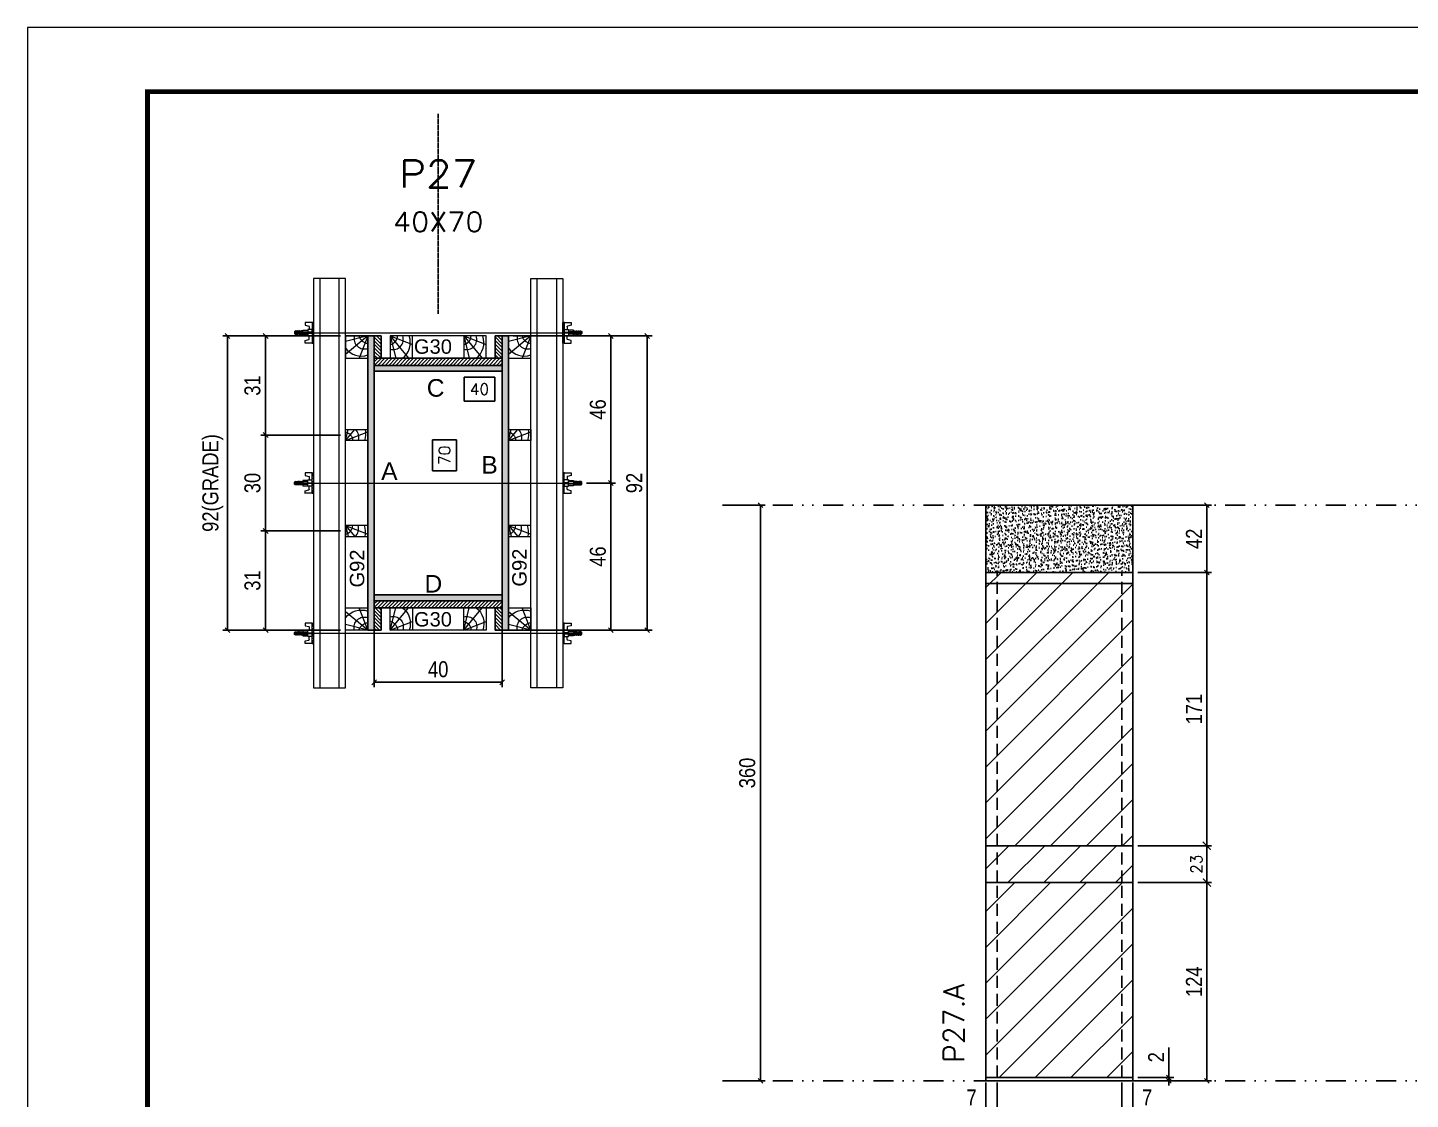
# Model space of a CAD drawing. Extents: x 2949 to 9203, y -16089 to 12527.
# Drawn here: x 2949 to 3814, y 8411 to 9081 of the extents above; entities that cross this region are included whole.
import ezdxf
from ezdxf.enums import TextEntityAlignment as Align

# ---------------------------------------------------------------- set-up
doc = ezdxf.new("R2010")
doc.units = 0
for name, pattern in [('DASHED', [0.75, 0.5, -0.25]), ('DIVIDE2', [0.625, 0.25, -0.125, 0, -0.125, 0, -0.125]), ('HIDDEN', [0.375, 0.25, -0.125])]:
    doc.linetypes.add(name, pattern=pattern)
for name, color, linetype in [('CHAPA', 1, 'Continuous'), ('COTA', 241, 'Continuous'), ('cotas', 4, 'Continuous'), ('MEIO_PONT', 93, 'Continuous'), ('Nível', 160, 'Continuous'), ('Painéis', 200, 'Continuous'), ('SARR_2.2x7', 40, 'Continuous'), ('SARRAFO', 251, 'Continuous'), ('Sarrafo de Pressão', 42, 'HIDDEN'), ('Texto de Titulo', 7, 'Continuous'), ('Texto Qtd Sarr', 242, 'Continuous'), ('TEXTO_GERAL', 7, 'Continuous')]:
    doc.layers.add(name, color=color, linetype=linetype)
for name, color, linetype, lineweight in [('Folhas', 255, 'Continuous', 9), ('Hachura', 251, 'Continuous', 9), ('Madeira', 126, 'Continuous', 18), ('Perfil Metálico', 224, 'Continuous', 18), ('SARRAFO DE PRESSAO', 251, 'DASHED', 9), ('Texto Seção', 7, 'Continuous', 15)]:
    doc.layers.add(name, color=color, linetype=linetype, lineweight=lineweight)
doc.styles.add('ARIAL', font='arial.ttf')
doc.styles.add('COTA TECNICA', font='techl___.ttf', dxfattribs={"height": 10})
doc.styles.add('COTA TECNICA 2X', font='techl___.ttf', dxfattribs={"height": 10})
doc.styles.add('COTA TECNICA-50', font='techl___.ttf', dxfattribs={"height": 10})
doc.styles.add('REGUA-120', font='ROMANS.shx', dxfattribs={"height": 15})
doc.styles.add('ROMANS', font='romans.shx')
doc.styles.add('SANSSERIF', font='sas_____.pfb')
doc.dimstyles.new('COTA PAINEL-50', dxfattribs={"dimtxt": 10, "dimasz": 3, "dimexe": 3, "dimexo": 3, "dimgap": 3, "dimtad": 1, "dimdec": 1, "dimzin": 12, "dimdsep": 46, "dimtxsty": 'COTA TECNICA-50', "dimblk1": 'OBLIQUE', "dimblk2": 'OBLIQUE', "dimsah": 1, "dimcen": 0.9, "dimclrd": 4, "dimclre": 4, "dimclrt": 240, "dimadec": 1, "dimazin": 3, "dimtfac": 1, "dimtdec": 1, "dimtmove": 0, "dimatfit": 3, "dimfxl": 1, "dimtolj": 1, "dimtzin": 12, "dimarcsym": 0})
doc.dimstyles.new('Cota Paínel', dxfattribs={"dimtxt": 7, "dimasz": 5, "dimexe": 3, "dimexo": 3, "dimgap": 3, "dimtad": 1, "dimdec": 1, "dimzin": 12, "dimdsep": 46, "dimtxsty": 'ROMANS', "dimblk": 'ARCHTICK', "dimcen": 0, "dimclrd": 4, "dimclre": 4, "dimclrt": 1, "dimadec": 1, "dimazin": 3, "dimtfac": 1, "dimtdec": 1, "dimtmove": 0, "dimatfit": 3, "dimldrblk": 'OBLIQUE', "dimfxl": 1, "dimtolj": 1, "dimtzin": 12, "dimarcsym": 0})
doc.dimstyles.new('PAINEL', dxfattribs={"dimtxt": 10, "dimasz": 3, "dimexe": 3, "dimexo": 3, "dimgap": 3, "dimtad": 1, "dimdec": 1, "dimzin": 12, "dimdsep": 46, "dimtxsty": 'COTA TECNICA', "dimblk1": 'OBLIQUE', "dimblk2": 'OBLIQUE', "dimsah": 1, "dimcen": 0.9, "dimclrd": 4, "dimclre": 4, "dimclrt": 240, "dimadec": 1, "dimazin": 3, "dimtfac": 1, "dimtdec": 1, "dimtmove": 0, "dimatfit": 3, "dimfxl": 1, "dimtolj": 1, "dimtzin": 12, "dimarcsym": 0})
doc.dimstyles.new('SECAO PILAR', dxfattribs={"dimtxt": 10, "dimasz": 3, "dimexe": 3, "dimexo": 3, "dimgap": 3, "dimtad": 1, "dimdec": 1, "dimlfac": 0.5, "dimzin": 12, "dimdsep": 46, "dimtxsty": 'COTA TECNICA 2X', "dimblk1": 'OBLIQUE', "dimblk2": 'OBLIQUE', "dimsah": 1, "dimcen": 0.9, "dimclrd": 256, "dimclre": 256, "dimclrt": 256, "dimadec": 1, "dimazin": 3, "dimtfac": 1, "dimtdec": 1, "dimtmove": 0, "dimatfit": 3, "dimfxl": 1, "dimtolj": 1, "dimtzin": 12, "dimarcsym": 0})
doc.dimstyles.new('SECÇÃO 2', dxfattribs={"dimtxt": 7, "dimasz": 6, "dimexe": 0.18, "dimexo": 2, "dimgap": -4, "dimtad": 3, "dimdec": 1, "dimlfac": 0.5, "dimzin": 12, "dimdsep": 46, "dimtxsty": 'ROMANS', "dimblk": 'ARCHTICK', "dimcen": 0.09, "dimse1": 1, "dimse2": 1, "dimsd1": 1, "dimsd2": 1, "dimclrd": 180, "dimclre": 5, "dimclrt": 1, "dimadec": 0, "dimazin": 3, "dimtfac": 1, "dimtdec": 1, "dimtofl": 0, "dimtmove": 0, "dimatfit": 3, "dimldrblk": 'ARCHTICK', "dimfxl": 1, "dimtolj": 1, "dimtzin": 0, "dimarcsym": 0})

# ---------------------------------------------------------------- blocks, each defined once
blk = doc.blocks.new('9999999999')
at = {"layer": 'Folhas'}
blk.add_lwpolyline([(98138.98, 34190.21), (99623.98, 34190.21), (99623.98, 35240.21), (98138.98, 35240.21)], close=True, dxfattribs=at)
at = {"layer": 'Folhas', "color": 30, "const_width": 3}
blk.add_lwpolyline([(98213.98, 34230.21), (99583.98, 34230.21), (99583.98, 35200.21), (98213.98, 35200.21)], close=True, dxfattribs=at)
blk = doc.blocks.new('titulo1')
at = {"layer": 'Defpoints', "color": 252, "linetype": 'HIDDEN', "ltscale": 2}
blk.add_line((0, 0), (0, 125), dxfattribs=at)
at = {"layer": 'Defpoints', "style": 'ROMANS', "oblique": 15}
blk.add_attdef('FOLHA', text='', height=10, dxfattribs=at).set_placement((0, 15.58), align=Align.MIDDLE_CENTER)
at = {"layer": 'Texto Qtd Sarr', "color": 3, "style": 'ROMANS', "oblique": 15}
for tag, height, p in [('TITULO', 17, (0, 71.45)), ('SEÇÃO', 12, (0, 41.55))]:
    blk.add_attdef(tag, text='', height=height, dxfattribs=at).set_placement(p, align=Align.MIDDLE_CENTER)
blk = doc.blocks.new('_Oblique')
at = {"color": 0, "linetype": 'ByBlock', "lineweight": -2}
blk.add_line((-0.5, -0.5), (0.5, 0.5), dxfattribs=at)
blk = doc.blocks.new('*D376')
at = {"layer": 'cotas', "color": 4, "linetype": 'ByBlock', "lineweight": -2, "transparency": 16777216}
for p, q in [((3386.69, 8782.29), (3410.41, 8782.29)), ((3407.41, 8782.29), (3407.41, 8422.29)), ((3386.69, 8422.29), (3410.41, 8422.29))]:
    blk.add_line(p, q, dxfattribs=at)
at = {"layer": 'Defpoints', "color": 0, "linetype": 'ByBlock', "transparency": 16777216}
for p in [(3383.69, 8782.29), (3383.69, 8422.29), (3407.41, 8422.29)]:
    blk.add_point(p, dxfattribs=at)
at = {"layer": 'cotas', "color": 4, "linetype": 'ByBlock', "lineweight": -2, "transparency": 16777216, "xscale": 3, "yscale": 3, "zscale": 3}
for p, rotation in [((3407.41, 8782.29), 90), ((3407.41, 8422.29), 270)]:
    blk.add_blockref('_Oblique', p, dxfattribs=dict(at, rotation=rotation))
at = {"layer": 'cotas', "color": 240, "linetype": 'ByBlock', "transparency": 16777216, "insert": (3399.19, 8614.82), "char_height": 10, "attachment_point": 5, "rotation": 90, "style": 'COTA TECNICA'}
blk.add_mtext('\\A1;360', dxfattribs=at)
blk = doc.blocks.new('*D352')
at = {"layer": 'COTA', "color": 4, "lineweight": -2, "transparency": 16777216}
for p, q in [((3548.39, 8421.29), (3548.39, 8367.12)), ((3640.39, 8421.29), (3640.39, 8367.12)), ((3548.39, 8370.12), (3640.39, 8370.12))]:
    blk.add_line(p, q, dxfattribs=at)
at = {"layer": 'Defpoints', "color": 0, "transparency": 16777216}
for p in [(3548.39, 8424.29), (3640.39, 8424.29), (3640.39, 8370.12)]:
    blk.add_point(p, dxfattribs=at)
at = {"layer": 'COTA', "color": 4, "lineweight": -2, "transparency": 16777216, "xscale": 3, "yscale": 3, "zscale": 3, "rotation": 180}
blk.add_blockref('_Oblique', (3548.39, 8370.12), dxfattribs=at)
at = {"layer": 'COTA', "color": 4, "lineweight": -2, "transparency": 16777216, "xscale": 3, "yscale": 3, "zscale": 3}
blk.add_blockref('_Oblique', (3640.39, 8370.12), dxfattribs=at)
at = {"layer": 'COTA', "color": 240, "transparency": 16777216, "insert": (3594.39, 8378.2), "char_height": 10, "attachment_point": 5, "style": 'COTA TECNICA'}
blk.add_mtext('\\A1;92', dxfattribs=at)
blk = doc.blocks.new('*D353')
at = {"layer": 'COTA', "color": 4, "lineweight": -2, "transparency": 16777216}
for p, q in [((3643.39, 8782.29), (3689.63, 8782.29)), ((3686.63, 8740.29), (3686.63, 8782.29)), ((3643.39, 8740.29), (3689.63, 8740.29))]:
    blk.add_line(p, q, dxfattribs=at)
at = {"layer": 'Defpoints', "color": 0, "transparency": 16777216}
for p in [(3640.39, 8782.29), (3686.63, 8782.29), (3640.39, 8740.29)]:
    blk.add_point(p, dxfattribs=at)
at = {"layer": 'COTA', "color": 4, "lineweight": -2, "transparency": 16777216, "xscale": 3, "yscale": 3, "zscale": 3}
for p, rotation in [((3686.63, 8782.29), 90), ((3686.63, 8740.29), 270)]:
    blk.add_blockref('_Oblique', p, dxfattribs=dict(at, rotation=rotation))
at = {"layer": 'COTA', "color": 240, "transparency": 16777216, "insert": (3678.56, 8761.29), "char_height": 10, "attachment_point": 5, "rotation": 90, "style": 'COTA TECNICA'}
blk.add_mtext('\\A1;42', dxfattribs=at)
blk = doc.blocks.new('*D354')
at = {"layer": 'COTA', "color": 4, "lineweight": -2, "transparency": 16777216}
for p, q in [((3643.39, 8546.29), (3689.63, 8546.29)), ((3686.63, 8422.29), (3686.63, 8546.29)), ((3643.39, 8422.29), (3689.63, 8422.29))]:
    blk.add_line(p, q, dxfattribs=at)
at = {"layer": 'Defpoints', "color": 0, "transparency": 16777216}
for p in [(3640.39, 8546.29), (3686.63, 8546.29), (3640.39, 8422.29)]:
    blk.add_point(p, dxfattribs=at)
at = {"layer": 'COTA', "color": 4, "lineweight": -2, "transparency": 16777216, "xscale": 3, "yscale": 3, "zscale": 3}
for p, rotation in [((3686.63, 8546.29), 90), ((3686.63, 8422.29), 270)]:
    blk.add_blockref('_Oblique', p, dxfattribs=dict(at, rotation=rotation))
at = {"layer": 'COTA', "color": 240, "transparency": 16777216, "insert": (3678.56, 8484.29), "char_height": 10, "attachment_point": 5, "rotation": 90, "style": 'COTA TECNICA-50'}
blk.add_mtext('\\A1;124', dxfattribs=at)
blk = doc.blocks.new('*D355')
at = {"layer": 'COTA', "color": 4, "lineweight": -2, "transparency": 16777216}
for p, q in [((3662.92, 8424.29), (3662.92, 8443.09)), ((3643.39, 8424.29), (3665.92, 8424.29)), ((3662.92, 8422.29), (3662.92, 8424.29)), ((3643.39, 8422.29), (3665.92, 8422.29)), ((3662.92, 8422.29), (3662.92, 8419.29))]:
    blk.add_line(p, q, dxfattribs=at)
at = {"layer": 'Defpoints', "color": 0, "transparency": 16777216}
for p in [(3640.39, 8424.29), (3640.39, 8422.29), (3662.92, 8422.29)]:
    blk.add_point(p, dxfattribs=at)
at = {"layer": 'COTA', "color": 4, "lineweight": -2, "transparency": 16777216, "xscale": 3, "yscale": 3, "zscale": 3}
for p, rotation in [((3662.92, 8424.29), 270), ((3662.92, 8422.29), 90)]:
    blk.add_blockref('_Oblique', p, dxfattribs=dict(at, rotation=rotation))
at = {"layer": 'COTA', "color": 240, "transparency": 16777216, "insert": (3654.92, 8437.04), "char_height": 10, "attachment_point": 5, "rotation": 90, "style": 'COTA TECNICA-50'}
blk.add_mtext('\\A1;2', dxfattribs=at)
blk = doc.blocks.new('*D356')
at = {"layer": 'COTA', "color": 4, "lineweight": -2, "transparency": 16777216}
for p, q in [((3548.39, 8419.29), (3548.39, 8400.78)), ((3555.39, 8421.29), (3555.39, 8400.78)), ((3548.39, 8403.78), (3533.66, 8403.78)), ((3555.39, 8403.78), (3548.39, 8403.78))]:
    blk.add_line(p, q, dxfattribs=at)
at = {"layer": 'Defpoints', "color": 0, "transparency": 16777216}
for p in [(3555.39, 8424.29), (3548.39, 8422.29), (3548.39, 8403.78)]:
    blk.add_point(p, dxfattribs=at)
at = {"layer": 'COTA', "color": 4, "lineweight": -2, "transparency": 16777216, "xscale": 3, "yscale": 3, "zscale": 3, "rotation": 180}
blk.add_blockref('_Oblique', (3548.39, 8403.78), dxfattribs=at)
at = {"layer": 'COTA', "color": 4, "lineweight": -2, "transparency": 16777216, "xscale": 3, "yscale": 3, "zscale": 3}
blk.add_blockref('_Oblique', (3555.39, 8403.78), dxfattribs=at)
at = {"layer": 'COTA', "color": 240, "transparency": 16777216, "insert": (3539.53, 8411.86), "char_height": 10, "attachment_point": 5, "style": 'COTA TECNICA-50'}
blk.add_mtext('\\A1;7', dxfattribs=at)
blk = doc.blocks.new('*D357')
at = {"layer": 'COTA', "color": 4, "lineweight": -2, "transparency": 16777216}
for p, q in [((3633.39, 8421.29), (3633.39, 8400.78)), ((3640.39, 8419.29), (3640.39, 8400.78)), ((3633.39, 8403.78), (3640.39, 8403.78)), ((3640.39, 8403.78), (3655.12, 8403.78))]:
    blk.add_line(p, q, dxfattribs=at)
at = {"layer": 'Defpoints', "color": 0, "transparency": 16777216}
for p in [(3633.39, 8424.29), (3640.39, 8422.29), (3640.39, 8403.78)]:
    blk.add_point(p, dxfattribs=at)
at = {"layer": 'COTA', "color": 4, "lineweight": -2, "transparency": 16777216, "xscale": 3, "yscale": 3, "zscale": 3, "rotation": 180}
blk.add_blockref('_Oblique', (3633.39, 8403.78), dxfattribs=at)
at = {"layer": 'COTA', "color": 4, "lineweight": -2, "transparency": 16777216, "xscale": 3, "yscale": 3, "zscale": 3}
blk.add_blockref('_Oblique', (3640.39, 8403.78), dxfattribs=at)
at = {"layer": 'COTA', "color": 240, "transparency": 16777216, "insert": (3649.26, 8411.86), "char_height": 10, "attachment_point": 5, "style": 'COTA TECNICA-50'}
blk.add_mtext('\\A1;7', dxfattribs=at)
blk = doc.blocks.new('*D362')
at = {"layer": 'COTA', "color": 180, "lineweight": -2, "transparency": 16777216}
for p, q in [((3217.34, 8823.22), (3202.34, 8823.22)), ((3202.34, 8823.22), (3202.34, 8803.89)), ((3217.34, 8803.89), (3217.34, 8823.22)), ((3202.34, 8803.89), (3217.34, 8803.89))]:
    blk.add_line(p, q, dxfattribs=at)
at = {"layer": 'Defpoints', "color": 0, "transparency": 16777216}
for p in [(3165.83, 8866.19), (3165.83, 8726.19), (3221.34, 8726.19)]:
    blk.add_point(p, dxfattribs=at)
at = {"layer": 'COTA', "color": 1, "transparency": 16777216, "insert": (3209.84, 8813.56), "char_height": 7, "attachment_point": 5, "rotation": 90, "style": 'ROMANS'}
blk.add_mtext('\\A1;70', dxfattribs=at)
blk = doc.blocks.new('_ArchTick')
at = {"color": 0, "linetype": 'ByBlock', "const_width": 0.15}
blk.add_lwpolyline([(-0.5, -0.5), (0.5, 0.5)], dxfattribs=at)
blk = doc.blocks.new('*D363')
at = {"layer": 'COTA', "lineweight": -2, "transparency": 16777216}
for p, q in [((3252.83, 8888.19), (3339.6, 8888.19)), ((3336.6, 8888.19), (3336.6, 8704.19)), ((3252.83, 8704.19), (3339.6, 8704.19))]:
    blk.add_line(p, q, dxfattribs=at)
at = {"layer": 'Defpoints', "color": 0, "transparency": 16777216}
for p in [(3249.83, 8888.19), (3249.83, 8704.19), (3336.6, 8704.19)]:
    blk.add_point(p, dxfattribs=at)
at = {"layer": 'COTA', "lineweight": -2, "transparency": 16777216, "xscale": 3, "yscale": 3, "zscale": 3}
for p, rotation in [((3336.6, 8888.19), 90), ((3336.6, 8704.19), 270)]:
    blk.add_blockref('_Oblique', p, dxfattribs=dict(at, rotation=rotation))
at = {"layer": 'COTA', "transparency": 16777216, "insert": (3328.52, 8796.19), "char_height": 10, "attachment_point": 5, "rotation": 90, "style": 'COTA TECNICA 2X'}
blk.add_mtext('\\A1;92', dxfattribs=at)
blk = doc.blocks.new('*D364')
at = {"layer": 'COTA', "lineweight": -2, "transparency": 16777216}
for p, q in [((3286.83, 8888.19), (3316.83, 8888.19)), ((3313.83, 8888.19), (3313.83, 8796.19)), ((3298.63, 8796.19), (3316.83, 8796.19))]:
    blk.add_line(p, q, dxfattribs=at)
at = {"layer": 'Defpoints', "color": 0, "transparency": 16777216}
for p in [(3283.83, 8888.19), (3295.63, 8796.19), (3313.83, 8796.19)]:
    blk.add_point(p, dxfattribs=at)
at = {"layer": 'COTA', "lineweight": -2, "transparency": 16777216, "xscale": 3, "yscale": 3, "zscale": 3}
for p, rotation in [((3313.83, 8888.19), 90), ((3313.83, 8796.19), 270)]:
    blk.add_blockref('_Oblique', p, dxfattribs=dict(at, rotation=rotation))
at = {"layer": 'COTA', "transparency": 16777216, "insert": (3305.73, 8842.19), "char_height": 10, "attachment_point": 5, "rotation": 90, "style": 'COTA TECNICA 2X'}
blk.add_mtext('\\A1;46', dxfattribs=at)
blk = doc.blocks.new('*D365')
at = {"layer": 'COTA', "lineweight": -2, "transparency": 16777216}
for p, q in [((3298.63, 8796.19), (3316.83, 8796.19)), ((3313.83, 8704.19), (3313.83, 8796.19)), ((3286.83, 8704.19), (3316.83, 8704.19))]:
    blk.add_line(p, q, dxfattribs=at)
at = {"layer": 'Defpoints', "color": 0, "transparency": 16777216}
for p in [(3295.63, 8796.19), (3313.83, 8796.19), (3283.83, 8704.19)]:
    blk.add_point(p, dxfattribs=at)
at = {"layer": 'COTA', "lineweight": -2, "transparency": 16777216, "xscale": 3, "yscale": 3, "zscale": 3}
for p, rotation in [((3313.83, 8796.19), 90), ((3313.83, 8704.19), 270)]:
    blk.add_blockref('_Oblique', p, dxfattribs=dict(at, rotation=rotation))
at = {"layer": 'COTA', "transparency": 16777216, "insert": (3305.73, 8750.19), "char_height": 10, "attachment_point": 5, "rotation": 90, "style": 'COTA TECNICA 2X'}
blk.add_mtext('\\A1;46', dxfattribs=at)
blk = doc.blocks.new('*D366')
at = {"layer": 'COTA', "color": 180, "lineweight": -2, "transparency": 16777216}
for p, q in [((3241.33, 8862.39), (3222, 8862.39)), ((3222, 8862.39), (3222, 8847.39)), ((3241.33, 8847.39), (3241.33, 8862.39)), ((3222, 8847.39), (3241.33, 8847.39))]:
    blk.add_line(p, q, dxfattribs=at)
at = {"layer": 'Defpoints', "color": 0, "transparency": 16777216}
for p in [(3165.83, 8866.19), (3245.83, 8866.19), (3245.83, 8843.39)]:
    blk.add_point(p, dxfattribs=at)
at = {"layer": 'COTA', "color": 1, "transparency": 16777216, "insert": (3231.66, 8854.89), "char_height": 7, "attachment_point": 5, "style": 'ROMANS'}
blk.add_mtext('\\A1;40', dxfattribs=at)
blk = doc.blocks.new('PONTALETE')
at = {"layer": 'Madeira'}
for q in [(2.71, 7), (7, 5.76), (7, 1.74)]:
    blk.add_line((0, 0), q, dxfattribs=at)
blk.add_lwpolyline([(0, 0), (7, 0), (7, 7), (0, 7)], close=True, dxfattribs=at)
for centre, radius, start, end in [((2.04, 0.06), 6.23, 37.2818, 109.0913), ((1.09, 0.9), 3.19, 343.603, 109.9847), ((-0.21, -0.78), 3.09, 14.6322, 86.0383)]:
    blk.add_arc(centre, radius, start, end, dxfattribs=at)
blk = doc.blocks.new('*D367')
at = {"layer": 'COTA', "lineweight": -2, "transparency": 16777216}
for p, q in [((3144.83, 8888.19), (3071.05, 8888.19)), ((3074.05, 8888.19), (3074.05, 8704.19)), ((3144.83, 8704.19), (3071.05, 8704.19))]:
    blk.add_line(p, q, dxfattribs=at)
at = {"layer": 'Defpoints', "color": 0, "transparency": 16777216}
for p in [(3147.83, 8888.19), (3074.05, 8704.19), (3147.83, 8704.19)]:
    blk.add_point(p, dxfattribs=at)
at = {"layer": 'COTA', "lineweight": -2, "transparency": 16777216, "xscale": 3, "yscale": 3, "zscale": 3}
for p, rotation in [((3074.05, 8888.19), 90), ((3074.05, 8704.19), 270)]:
    blk.add_blockref('_Oblique', p, dxfattribs=dict(at, rotation=rotation))
at = {"layer": 'COTA', "transparency": 16777216, "insert": (3064.83, 8796.19), "char_height": 10, "attachment_point": 5, "rotation": 90, "style": 'COTA TECNICA 2X'}
blk.add_mtext('\\A1;92(GRADE)', dxfattribs=at)
blk = doc.blocks.new('MEIO PONTALETE')
at = {"layer": 'Madeira'}
for q in [(2.71, 7), (3.5, 2.88), (3.5, 0.87)]:
    blk.add_line((0, 0), q, dxfattribs=at)
blk.add_lwpolyline([(0, 0), (3.5, 0), (3.5, 7), (0, 7)], close=True, dxfattribs=at)
for centre, radius, start, end in [((2.04, 0.06), 6.23, 76.4499, 109.0913), ((1.09, 0.9), 3.19, 40.9063, 109.9847), ((-0.21, -0.78), 3.09, 14.6322, 86.0383)]:
    blk.add_arc(centre, radius, start, end, dxfattribs=at)
blk = doc.blocks.new('*D368')
at = {"layer": 'COTA', "lineweight": -2, "transparency": 16777216}
for p, q in [((3144.83, 8766.19), (3094.89, 8766.19)), ((3097.89, 8766.19), (3097.89, 8704.19)), ((3144.83, 8704.19), (3094.89, 8704.19))]:
    blk.add_line(p, q, dxfattribs=at)
at = {"layer": 'Defpoints', "color": 0, "transparency": 16777216}
for p in [(3147.83, 8766.19), (3097.89, 8704.19), (3147.83, 8704.19)]:
    blk.add_point(p, dxfattribs=at)
at = {"layer": 'COTA', "lineweight": -2, "transparency": 16777216, "xscale": 3, "yscale": 3, "zscale": 3}
for p, rotation in [((3097.89, 8766.19), 90), ((3097.89, 8704.19), 270)]:
    blk.add_blockref('_Oblique', p, dxfattribs=dict(at, rotation=rotation))
at = {"layer": 'COTA', "transparency": 16777216, "insert": (3089.67, 8735.19), "char_height": 10, "attachment_point": 5, "rotation": 90, "style": 'COTA TECNICA 2X'}
blk.add_mtext('\\A1;31', dxfattribs=at)
blk = doc.blocks.new('C')
at = {"layer": 'Hachura', "color": 0}
for p, q in [((0, 3.22), (0, -3.22)), ((0.45, 3.22), (0, 3.22)), ((0.46, 3.16), (0, 3.16)), ((0.46, 3.05), (0, 3.05)), ((0.46, 2.88), (0, 2.88)), ((0, 2.75), (0, -1.16)), ((0.46, 2.65), (0, 2.65)), ((0.46, 2.23), (0, 2.23)), ((0.46, 1.51), (0, 1.51)), ((0.39, 0.49), (0.17, 0.49)), ((0.45, -3.23), (0.45, 3.22)), ((0.45, 3.22), (2.58, 3.22)), ((1.74, 0.97), (0.45, 0.97)), ((1.45, 0.1), (0.45, 0.1)), ((1.35, 1.94), (1.35, 0.96)), ((2.58, 2.39), (1.47, 2.09)), ((1.74, -0.97), (1.74, 0.97)), ((1.74, 0.97), (1.74, 0.84)), ((1.74, 0.97), (1.74, 0.84)), ((1.74, 0.84), (3.35, 0.84)), ((3.35, 0.45), (1.74, 0.45)), ((2.58, 3.22), (2.58, 2.39)), ((3.32, 0.84), (3.32, -0.84)), ((3.35, 0.84), (3.35, -0.84)), ((3.68, 0.45), (3.35, 0.45)), ((3.84, -0.52), (3.35, 0.45)), ((3.35, 0.06), (3.67, -0.57)), ((3.68, 0.45), (4.16, -0.52)), ((3.72, 0.5), (4.25, -0.57)), ((4.37, -0.55), (3.83, 0.53)), ((4.15, 0.45), (3.93, 0.45)), ((4.42, -0.52), (3.93, 0.45)), ((4.15, 0.45), (4.26, 0.45)), ((4.26, 0.45), (4.74, -0.52)), ((4.3, 0.5), (4.83, -0.57)), ((4.95, -0.55), (4.41, 0.53)), ((4.51, 0.45), (4.84, 0.45)), ((5, -0.52), (4.51, 0.45)), ((4.84, 0.45), (5.32, -0.52)), ((4.88, 0.5), (5.41, -0.57)), ((5.53, -0.55), (4.99, 0.53)), ((5.58, -0.52), (5.09, 0.45)), ((5.42, 0.45), (5.09, 0.45)), ((5.58, -0.52), (5.09, 0.45)), ((5.42, 0.45), (5.74, -0.19)), ((5.46, 0.5), (5.74, -0.07)), ((5.74, 0.19), (5.57, 0.53)), ((5.74, 0.32), (5.68, 0.45)), ((5.68, 0.45), (5.74, 0.45)), ((5.74, 0.45), (5.9, 0.29)), ((5.74, 0.45), (5.74, -0.52)), ((5.9, -0.36), (5.9, 0.29)), ((0.45, 0), (0, 0)), ((0.46, -1.52), (0, -1.52)), ((0.46, -2.23), (0, -2.23)), ((0.46, -2.65), (0, -2.65)), ((0.46, -2.88), (0, -2.88)), ((0.46, -3.05), (0, -3.05)), ((0.46, -3.16), (0, -3.16)), ((0, -3.22), (2.57, -3.22)), ((0.08, -0.48), (0.29, -0.48)), ((0.29, -0.48), (0.4, -0.48)), ((0.45, 0), (0.45, -0.97)), ((0.45, -0.16), (1.45, -0.16)), ((0.45, -0.65), (0.45, -0.32)), ((0.45, -3.23), (0.45, -0.65)), ((0.45, -0.97), (1.74, -0.97)), ((1.35, -1.94), (1.35, -0.97)), ((2.58, -2.39), (1.47, -2.1)), ((3.35, -0.32), (1.74, -0.32)), ((3.35, -0.84), (1.74, -0.84)), ((2.58, -3.23), (2.58, -2.39)), ((3.35, -0.07), (3.58, -0.52)), ((3.35, -0.52), (3.58, -0.52)), ((3.84, -0.52), (4.16, -0.52)), ((4.42, -0.52), (4.74, -0.52)), ((4.63, -0.52), (4.74, -0.52)), ((5, -0.52), (5.32, -0.52)), ((5.58, -0.52), (5.74, -0.52)), ((5.74, -0.52), (5.9, -0.36)), ((5.74, -0.52), (5.74, -0.52))]:
    blk.add_line(p, q, dxfattribs=at)
for centre, radius, start, end in [((1.52, 1.94), 0.161, 104.7436, 180), ((1.44, -0.03), 0.129, 272.695, 87.305), ((3.81, 0.39), 0.143, 25.5688, 154.4312), ((4.39, 0.39), 0.143, 25.5688, 154.4312), ((4.97, 0.39), 0.143, 25.5688, 154.4312), ((5.55, 0.39), 0.143, 25.5688, 154.4312), ((0.17, -0.37), 0.174, 221.744, 317.8592), ((1.52, -1.94), 0.161, 180, 255.2564), ((3.71, -0.4), 0.174, 222.1408, 318.256), ((4.29, -0.4), 0.174, 222.1408, 318.256), ((4.87, -0.4), 0.174, 222.1408, 318.256), ((5.45, -0.4), 0.174, 222.1408, 318.256), ((5.61, -0.4), 0.174, 317.8592, 318.256)]:
    blk.add_arc(centre, radius, start, end, dxfattribs=at)
blk = doc.blocks.new('*D369')
at = {"layer": 'COTA', "lineweight": -2, "transparency": 16777216}
for p, q in [((3144.83, 8888.19), (3094.89, 8888.19)), ((3097.89, 8888.19), (3097.89, 8826.19)), ((3144.83, 8826.19), (3094.89, 8826.19))]:
    blk.add_line(p, q, dxfattribs=at)
at = {"layer": 'Defpoints', "color": 0, "transparency": 16777216}
for p in [(3147.83, 8888.19), (3097.89, 8826.19), (3147.83, 8826.19)]:
    blk.add_point(p, dxfattribs=at)
at = {"layer": 'COTA', "lineweight": -2, "transparency": 16777216, "xscale": 3, "yscale": 3, "zscale": 3}
for p, rotation in [((3097.89, 8888.19), 90), ((3097.89, 8826.19), 270)]:
    blk.add_blockref('_Oblique', p, dxfattribs=dict(at, rotation=rotation))
at = {"layer": 'COTA', "transparency": 16777216, "insert": (3089.67, 8857.19), "char_height": 10, "attachment_point": 5, "rotation": 90, "style": 'COTA TECNICA 2X'}
blk.add_mtext('\\A1;31', dxfattribs=at)
blk = doc.blocks.new('*D370')
at = {"layer": 'COTA', "lineweight": -2, "transparency": 16777216}
for p, q in [((3144.83, 8826.19), (3094.89, 8826.19)), ((3097.89, 8826.19), (3097.89, 8766.19)), ((3144.83, 8766.19), (3094.89, 8766.19))]:
    blk.add_line(p, q, dxfattribs=at)
at = {"layer": 'Defpoints', "color": 0, "transparency": 16777216}
for p in [(3147.83, 8826.19), (3097.89, 8766.19), (3147.83, 8766.19)]:
    blk.add_point(p, dxfattribs=at)
at = {"layer": 'COTA', "lineweight": -2, "transparency": 16777216, "xscale": 3, "yscale": 3, "zscale": 3}
for p, rotation in [((3097.89, 8826.19), 90), ((3097.89, 8766.19), 270)]:
    blk.add_blockref('_Oblique', p, dxfattribs=dict(at, rotation=rotation))
at = {"layer": 'COTA', "transparency": 16777216, "insert": (3089.67, 8796.19), "char_height": 10, "attachment_point": 5, "rotation": 90, "style": 'COTA TECNICA 2X'}
blk.add_mtext('\\A1;30', dxfattribs=at)
blk = doc.blocks.new('*D377')
at = {"layer": 'COTA', "lineweight": -2, "transparency": 16777216}
for p, q in [((3165.83, 8719.59), (3165.83, 8668.55)), ((3245.83, 8719.59), (3245.83, 8668.55)), ((3165.83, 8671.55), (3245.83, 8671.55))]:
    blk.add_line(p, q, dxfattribs=at)
at = {"layer": 'Defpoints', "color": 0, "transparency": 16777216}
for p in [(3165.83, 8722.59), (3245.83, 8722.59), (3245.83, 8671.55)]:
    blk.add_point(p, dxfattribs=at)
at = {"layer": 'COTA', "lineweight": -2, "transparency": 16777216, "xscale": 3, "yscale": 3, "zscale": 3, "rotation": 180}
blk.add_blockref('_Oblique', (3165.83, 8671.55), dxfattribs=at)
at = {"layer": 'COTA', "lineweight": -2, "transparency": 16777216, "xscale": 3, "yscale": 3, "zscale": 3}
blk.add_blockref('_Oblique', (3245.83, 8671.55), dxfattribs=at)
at = {"layer": 'COTA', "transparency": 16777216, "insert": (3205.83, 8679.65), "char_height": 10, "attachment_point": 5, "style": 'COTA TECNICA 2X'}
blk.add_mtext('\\A1;40', dxfattribs=at)
blk = doc.blocks.new('*D344')
at = {"layer": 'COTA', "color": 4, "linetype": 'ByBlock', "lineweight": -2, "transparency": 16777216}
for p, q in [((3643.39, 8740.29), (3689.63, 8740.29)), ((3686.63, 8569.29), (3686.63, 8740.29)), ((3643.39, 8569.29), (3689.63, 8569.29))]:
    blk.add_line(p, q, dxfattribs=at)
at = {"layer": 'Defpoints', "color": 0, "linetype": 'ByBlock', "transparency": 16777216}
for p in [(3640.39, 8740.29), (3686.63, 8740.29), (3640.39, 8569.29)]:
    blk.add_point(p, dxfattribs=at)
at = {"layer": 'COTA', "color": 4, "linetype": 'ByBlock', "lineweight": -2, "transparency": 16777216, "xscale": 3, "yscale": 3, "zscale": 3}
for p, rotation in [((3686.63, 8740.29), 90), ((3686.63, 8569.29), 270)]:
    blk.add_blockref('_Oblique', p, dxfattribs=dict(at, rotation=rotation))
at = {"layer": 'COTA', "color": 240, "linetype": 'ByBlock', "transparency": 16777216, "insert": (3678.56, 8654.79), "char_height": 10, "attachment_point": 5, "rotation": 90, "style": 'COTA TECNICA'}
blk.add_mtext('\\A1;171', dxfattribs=at)
blk = doc.blocks.new('*D371')
at = {"layer": 'COTA', "color": 4, "lineweight": -2, "transparency": 16777216}
for p, q in [((3643.39, 8569.29), (3689.63, 8569.29)), ((3686.63, 8546.29), (3686.63, 8569.29)), ((3643.39, 8546.29), (3689.63, 8546.29))]:
    blk.add_line(p, q, dxfattribs=at)
at = {"layer": 'Defpoints', "color": 0, "transparency": 16777216}
for p in [(3640.39, 8569.29), (3686.63, 8569.29), (3640.39, 8546.29)]:
    blk.add_point(p, dxfattribs=at)
at = {"layer": 'COTA', "color": 4, "lineweight": -2, "transparency": 16777216, "xscale": 5, "yscale": 5, "zscale": 5}
for p, rotation in [((3686.63, 8569.29), 90), ((3686.63, 8546.29), 270)]:
    blk.add_blockref('_ArchTick', p, dxfattribs=dict(at, rotation=rotation))
at = {"layer": 'COTA', "color": 1, "transparency": 16777216, "insert": (3680.13, 8557.79), "char_height": 7, "attachment_point": 5, "rotation": 90, "style": 'ROMANS'}
blk.add_mtext('\\A1;23', dxfattribs=at)

msp = doc.modelspace()

# ---------------------------------------------------------------- hatches: boundary and pattern name
at = {"layer": 'COTA', "linetype": 'ByBlock'}
h = msp.add_hatch(dxfattribs=at)
h.set_pattern_fill('AR-CONC', color=256, scale=0.03)
h.set_pattern_definition([(50, (-127554.69, -18106.97), (5.46554007, -0.47817257), [0.5715, -6.2865]), (355, (-127554.69, -18106.97), (-1.05730264, 5.73170536), [0.4572, -5.02921753]), (100.4514447, (-127554.235, -18107.01), (4.40823741, 5.25353256), [0.48570026, -5.34270734]), (46.1842, (-127554.69, -18105.446), (8.13237123, -1.26126984), [0.85725, -9.42975]), (96.6355576, (-127554.0125, -18105.551), (7.122124, 7.42278374), [0.7285507, -8.01406824]), (351.184151, (-127554.69, -18105.446), (7.122124, 7.42278374), [0.685799, -7.54379196]), (21, (-127553.928, -18105.827), (4.54843174, -3.06795595), [0.5715, -6.2865]), (326, (-127553.928, -18105.827), (1.85406085, 5.52563898), [0.4572, -5.0292]), (71.451445, (-127553.549, -18106.083), (6.40249258, 2.45768307), [0.48570026, -5.34269813]), (37.5, (-127554.6902, -18106.97), (0.092658098, 2.536651166), [0, -4.96824, 0, -5.1054, 0, -5.04825]), (7.5, (-127554.6902, -18106.97), (2.004589875, 3.005417245), [0, -2.91084, 0, -4.85394, 0, -1.92405]), (327.5, (-127556.3895, -18106.97), (4.067717855, -0.17186232), [0, -1.905, 0, -5.9436, 0, -7.8867]), (317.5, (-127557.1515, -18106.97), (4.44387544, 0.76279473), [0, -2.4765, 0, -3.94716, 0, -5.6007])])
h.paths.add_polyline_path([(3548.39, 8740.29), (3640.39, 8740.29), (3640.39, 8782.29), (3548.39, 8782.29)])
at = {"layer": 'Hachura'}
h = msp.add_hatch(color=256, dxfattribs=at)
h.dxf.hatch_style = 1
h.paths.add_polyline_path([(3165.83, 8704.19), (3161.83, 8704.19), (3161.83, 8888.19), (3165.83, 8888.19)])
h = msp.add_hatch(color=256, dxfattribs=at)
h.dxf.hatch_style = 1
h.paths.add_polyline_path([(3165.83, 8704.19), (3161.83, 8704.19), (3161.83, 8888.19), (3165.83, 8888.19)])
h = msp.add_hatch(dxfattribs=at)
h.set_pattern_fill('ANSI31', color=256, scale=0.5, angle=90, style=0)
h.set_pattern_definition([(135, (-19725.5793, 18012.1393), (-1.12253202, -1.12253202), [])])
h.paths.add_polyline_path([(3165.83, 8874.19), (3170.23, 8874.19), (3170.23, 8888.19), (3165.83, 8888.19)])
h = msp.add_hatch(dxfattribs=at)
h.set_pattern_fill('ANSI31', color=256, scale=0.5, angle=90, style=0)
h.set_pattern_definition([(135, (-19683.5793, 18012.1393), (-1.12253202, -1.12253202), [])])
h.paths.add_polyline_path([(3245.83, 8874.19), (3241.43, 8874.19), (3241.43, 8888.19), (3245.83, 8888.19)])
h = msp.add_hatch(color=256, dxfattribs=at)
h.dxf.hatch_style = 1
h.paths.add_polyline_path([(3245.83, 8704.19), (3249.83, 8704.19), (3249.83, 8888.19), (3245.83, 8888.19)])
h = msp.add_hatch(color=256, dxfattribs=at)
h.dxf.hatch_style = 1
h.paths.add_polyline_path([(3245.83, 8704.19), (3249.83, 8704.19), (3249.83, 8888.19), (3245.83, 8888.19)])
h = msp.add_hatch(dxfattribs=at)
h.set_pattern_fill('ANSI31', color=256, scale=0.5, style=0)
h.set_pattern_definition([(45, (12339.7807, 31799.1956), (-1.12253202, 1.12253202), [])])
h.paths.add_polyline_path([(3245.83, 8869.79), (3245.83, 8874.19), (3165.83, 8874.19), (3165.83, 8869.79)])
h = msp.add_hatch(color=256, dxfattribs=at)
h.dxf.hatch_style = 1
h.paths.add_polyline_path([(3165.83, 8869.79), (3165.83, 8866.19), (3245.83, 8866.19), (3245.83, 8869.79)])
h = msp.add_hatch(color=256, dxfattribs=at)
h.dxf.hatch_style = 1
h.paths.add_polyline_path([(3165.83, 8869.79), (3165.83, 8866.19), (3245.83, 8866.19), (3245.83, 8869.79)])
at = {"layer": 'Hachura', "linetype": 'ByBlock'}
h = msp.add_hatch(dxfattribs=at)
h.set_pattern_fill('ANSI31', color=256, scale=5)
h.set_pattern_definition([(45, (-126071.967, -22690.47), (-11.2253202, 11.2253202), [])])
h.paths.add_polyline_path([(3640.39, 8731.29), (3640.39, 8740.29), (3548.39, 8740.29), (3548.39, 8731.29), (3548.39, 8569.29), (3640.39, 8569.29)])
at = {"layer": 'Hachura'}
h = msp.add_hatch(color=256, dxfattribs=at)
h.dxf.hatch_style = 1
h.paths.add_polyline_path([(3165.83, 8726.19), (3165.83, 8722.59), (3245.83, 8722.59), (3245.83, 8726.19)])
h = msp.add_hatch(color=256, dxfattribs=at)
h.dxf.hatch_style = 1
h.paths.add_polyline_path([(3165.83, 8726.19), (3165.83, 8722.59), (3245.83, 8722.59), (3245.83, 8726.19)])
h = msp.add_hatch(dxfattribs=at)
h.set_pattern_fill('ANSI31', color=256, scale=0.5, style=0)
h.set_pattern_definition([(45, (12339.7807, 31825.1956), (-1.12253202, 1.12253202), [])])
h.paths.add_polyline_path([(3245.83, 8722.59), (3245.83, 8718.19), (3165.83, 8718.19), (3165.83, 8722.59)])
h = msp.add_hatch(dxfattribs=at)
h.set_pattern_fill('ANSI31', color=256, scale=0.5, angle=90, style=0)
h.set_pattern_definition([(135, (-19725.5793, 18207.1393), (-1.12253202, -1.12253202), [])])
h.paths.add_polyline_path([(3165.83, 8718.19), (3170.23, 8718.19), (3170.23, 8704.19), (3165.83, 8704.19)])
h = msp.add_hatch(dxfattribs=at)
h.set_pattern_fill('ANSI31', color=256, scale=0.5, angle=90, style=0)
h.set_pattern_definition([(135, (-19683.5793, 18207.1393), (-1.12253202, -1.12253202), [])])
h.paths.add_polyline_path([(3245.83, 8718.19), (3241.43, 8718.19), (3241.43, 8704.19), (3245.83, 8704.19)])
h = msp.add_hatch(dxfattribs=at)
h.set_pattern_fill('ANSI31', color=256, scale=5)
h.paths.add_polyline_path([(3640.39, 8569.29), (3548.39, 8569.29), (3548.39, 8546.29), (3640.39, 8546.29)])
at = {"layer": 'Hachura', "linetype": 'ByBlock'}
h = msp.add_hatch(dxfattribs=at)
h.set_pattern_fill('ANSI31', color=256, scale=5)
h.set_pattern_definition([(45, (-126071.967, -22713.47), (-11.2253202, 11.2253202), [])])
h.paths.add_polyline_path([(3640.39, 8546.29), (3548.39, 8546.29), (3548.39, 8424.29), (3640.39, 8424.29)])

# ---------------------------------------------------------------- linework, layer by layer
at = {"layer": 'CHAPA'}
for points in [[(3165.83, 8704.19), (3161.83, 8704.19), (3161.83, 8888.19), (3165.83, 8888.19)], [(3165.83, 8704.19), (3161.83, 8704.19), (3161.83, 8888.19), (3165.83, 8888.19)], [(3245.83, 8704.19), (3249.83, 8704.19), (3249.83, 8888.19), (3245.83, 8888.19)], [(3245.83, 8704.19), (3249.83, 8704.19), (3249.83, 8888.19), (3245.83, 8888.19)], [(3165.83, 8869.79), (3165.83, 8866.19), (3245.83, 8866.19), (3245.83, 8869.79)], [(3165.83, 8869.79), (3165.83, 8866.19), (3245.83, 8866.19), (3245.83, 8869.79)], [(3165.83, 8726.19), (3165.83, 8722.59), (3245.83, 8722.59), (3245.83, 8726.19)], [(3165.83, 8726.19), (3165.83, 8722.59), (3245.83, 8722.59), (3245.83, 8726.19)]]:
    msp.add_lwpolyline(points, close=True, dxfattribs=at)
at = {"layer": 'COTA', "linetype": 'ByBlock'}
msp.add_lwpolyline([(3548.39, 8740.29), (3640.39, 8740.29), (3640.39, 8782.29), (3548.39, 8782.29)], close=True, dxfattribs=at)
at = {"layer": 'Hachura'}
for p, q in [((3117.03, 8890.19), (3290.83, 8890.2)), ((3117.03, 8796.19), (3290.83, 8796.18)), ((3117.03, 8702.19), (3290.83, 8702.18))]:
    msp.add_line(p, q, dxfattribs=at)
at = {"layer": 'Madeira'}
for points in [[(3161.83, 8704.19), (3147.83, 8704.19), (3147.83, 8888.19), (3161.83, 8888.19)], [(3175.83, 8888.19), (3175.83, 8874.19), (3235.83, 8874.19), (3235.83, 8888.19)], [(3249.83, 8704.19), (3263.83, 8704.19), (3263.83, 8888.19), (3249.83, 8888.19)], [(3175.83, 8704.19), (3175.83, 8718.19), (3235.83, 8718.19), (3235.83, 8704.19)]]:
    msp.add_lwpolyline(points, close=True, dxfattribs=at)
at = {"layer": 'Nível', "color": 4, "linetype": 'DIVIDE2', "ltscale": 50}
for p, q in [((3383.69, 8782.29), (4394.03, 8782.29)), ((3383.69, 8422.29), (4394.03, 8422.29))]:
    msp.add_line(p, q, dxfattribs=at)
at = {"layer": 'Painéis'}
for p, q in [((3640.39, 8740.29), (3548.39, 8740.29)), ((3548.39, 8740.29), (3548.39, 8731.29)), ((3640.39, 8731.29), (3640.39, 8740.29)), ((3548.39, 8569.29), (3548.39, 8731.29)), ((3640.39, 8731.29), (3640.39, 8569.29)), ((3640.39, 8569.29), (3548.39, 8569.29))]:
    msp.add_line(p, q, dxfattribs=at)
for points in [[(3245.83, 8866.19), (3165.83, 8866.19), (3165.83, 8726.19), (3245.83, 8726.19)], [(3548.39, 8569.29), (3640.39, 8569.29), (3640.39, 8546.29), (3548.39, 8546.29)], [(3548.39, 8424.29), (3640.39, 8424.29), (3640.39, 8546.29), (3548.39, 8546.29)], [(3548.39, 8424.29), (3640.39, 8424.29), (3640.39, 8422.29), (3548.39, 8422.29)]]:
    msp.add_lwpolyline(points, close=True, dxfattribs=at)
at = {"layer": 'Perfil Metálico'}
for points in [[(3127.83, 8668.19), (3147.83, 8668.19), (3147.83, 8924.19), (3127.83, 8924.19)], [(3143.83, 8924.19), (3131.83, 8924.19), (3131.83, 8668.19), (3143.83, 8668.19)], [(3283.83, 8668.19), (3263.83, 8668.19), (3263.83, 8924.19), (3283.83, 8924.19)], [(3267.83, 8924.19), (3279.83, 8924.19), (3279.83, 8668.19), (3267.83, 8668.19)]]:
    msp.add_lwpolyline(points, close=True, dxfattribs=at)
at = {"layer": 'SARR_2.2x7'}
msp.add_line((3640.39, 8733.29), (3548.39, 8733.29), dxfattribs=at)
at = {"layer": 'SARRAFO'}
for points in [[(3170.23, 8888.19), (3170.23, 8874.19), (3165.83, 8874.19), (3165.83, 8888.19)], [(3241.43, 8888.19), (3241.43, 8874.19), (3245.83, 8874.19), (3245.83, 8888.19)], [(3165.83, 8874.19), (3245.83, 8874.19), (3245.83, 8869.79), (3165.83, 8869.79)], [(3165.83, 8718.19), (3245.83, 8718.19), (3245.83, 8722.59), (3165.83, 8722.59)], [(3170.23, 8704.19), (3170.23, 8718.19), (3165.83, 8718.19), (3165.83, 8704.19)], [(3241.43, 8704.19), (3241.43, 8718.19), (3245.83, 8718.19), (3245.83, 8704.19)]]:
    msp.add_lwpolyline(points, close=True, dxfattribs=at)
at = {"layer": 'Sarrafo de Pressão', "ltscale": 30}
for p, q in [((3555.39, 8569.29), (3555.39, 8740.29)), ((3633.39, 8569.29), (3633.39, 8740.29)), ((3555.39, 8546.29), (3555.39, 8569.29)), ((3633.39, 8546.29), (3633.39, 8569.29)), ((3555.39, 8424.29), (3555.39, 8546.29)), ((3633.39, 8424.29), (3633.39, 8546.29))]:
    msp.add_line(p, q, dxfattribs=at)

# ---------------------------------------------------------------- block references
at = {"layer": 'Hachura', "linetype": 'Continuous', "yscale": 2, "zscale": 2, "rotation": 180}
for p, xscale in [((3127.83, 8890.19), 2), ((3283.83, 8890.19), -2)]:
    msp.add_blockref('C', p, dxfattribs=dict(at, xscale=xscale))
at = {"layer": 'Hachura', "linetype": 'Continuous', "yscale": 2, "zscale": 2}
for p, xscale in [((3127.83, 8796.19), -2), ((3283.83, 8796.19), 2), ((3127.83, 8702.19), -2), ((3283.83, 8702.19), 2)]:
    msp.add_blockref('C', p, dxfattribs=dict(at, xscale=xscale))
at = {"layer": 'MEIO_PONT'}
for name, p, xscale, yscale, zscale, rotation in [('PONTALETE', (3161.83, 8888.19), 2, 2, 2, 180), ('PONTALETE', (3175.83, 8888.19), 2, 2, 2, 270), ('PONTALETE', (3221.83, 8888.19), 2, 2, 2, 270), ('PONTALETE', (3263.83, 8888.19), 2, 2, 2, 180), ('MEIO PONTALETE', (3147.83, 8822.69), -1.999999997962732, 1.999999997962732, 1.999999997962732, 270), ('MEIO PONTALETE', (3249.83, 8822.69), -1.999999997962732, 1.999999997962732, 1.999999997962732, 270), ('MEIO PONTALETE', (3147.83, 8769.69), 1.999999997962732, 1.999999997962732, 1.999999997962732, 270), ('MEIO PONTALETE', (3249.83, 8769.69), 1.999999997962732, 1.999999997962732, 1.999999997962732, 270), ('PONTALETE', (3175.83, 8704.19), -2, 2, 2, 270), ('PONTALETE', (3221.83, 8704.19), -2, 2, 2, 270)]:
    msp.add_blockref(name, p, dxfattribs=dict(at, xscale=xscale, yscale=yscale, zscale=zscale, rotation=rotation))
at = {"layer": 'MEIO_PONT', "xscale": -2, "yscale": 2, "zscale": 2}
for p in [(3161.83, 8704.19), (3263.83, 8704.19)]:
    msp.add_blockref('PONTALETE', p, dxfattribs=at)
at = {"layer": 'SARRAFO DE PRESSAO', "color": 6, "linetype": 'ByBlock'}
msp.add_blockref('9999999999', (-95189.94, -26159.2), dxfattribs=at)
at = {"layer": 'Texto Seção'}
ref = msp.add_blockref('titulo1', (3205.83, 8902.06), dxfattribs=at)
ref.add_attrib('TITULO', 'P27', dxfattribs={"layer": 'Texto de Titulo', "color": 7, "height": 17, "style": 'ROMANS', "width": 1.1}).set_placement((3205.83, 8989.56), align=Align.MIDDLE_CENTER)
ref.add_attrib('SEÇÃO', '40X70', dxfattribs={"layer": 'Texto de Titulo', "color": 7, "height": 12, "style": 'ROMANS', "width": 1.1}).set_placement((3205.83, 8959.56), align=Align.MIDDLE_CENTER)

# ---------------------------------------------------------------- texts
at = {"layer": 'Texto Seção', "insert": (3534.92, 8433.54), "char_height": 13, "width": 285.3299, "attachment_point": 7, "rotation": 90, "style": 'REGUA-120'}
msp.add_mtext('P27.A', dxfattribs=at)
at = {"layer": 'TEXTO_GERAL', "style": 'ARIAL'}
for s, p in [('C', (3204.24, 8855.69)), ('A', (3175.29, 8803.63)), ('B', (3238, 8807.55)), ('D', (3202.83, 8733.19))]:
    msp.add_text(s, height=11, dxfattribs=at).set_placement(p, align=Align.MIDDLE_CENTER)
at = {"layer": 'TEXTO_GERAL', "color": 0, "linetype": 'Continuous', "style": 'SANSSERIF'}
for p in [(3155.1, 8730.85), (3256.66, 8731.4)]:
    msp.add_text('G92', height=9, rotation=90, dxfattribs=at).set_placement(p, align=Align.MIDDLE_LEFT)
at = {"layer": 'TEXTO_GERAL', "color": 0, "linetype": 'Continuous', "char_height": 9, "width": 285.3299, "style": 'SANSSERIF'}
for insert, attachment_point in [((3190.68, 8886.04), 1), ((3190.68, 8706.33), 7)]:
    msp.add_mtext('G30', dxfattribs=dict(at, insert=insert, attachment_point=attachment_point))

# ---------------------------------------------------------------- dimensions: what is measured, and where the dimension line sits
at = {"layer": 'COTA'}
dim = msp.add_linear_dim(base=(3074.05, 8704.19), p1=(3147.83, 8888.19), p2=(3147.83, 8704.19), angle=270, text='<>(GRADE)', dimstyle='SECAO PILAR', dxfattribs=at)
dim.commit()
dim.dimension.update_dxf_attribs({"geometry": '*D367', "text_midpoint": (3064.83, 8796.19)})
for base, p1, p2, angle, dimstyle, picture, middle in [((3097.89, 8826.19), (3147.83, 8888.19), (3147.83, 8826.19), 270, 'SECAO PILAR', '*D369', (3089.67, 8857.19)), ((3336.6, 8704.19), (3249.83, 8888.19), (3249.83, 8704.19), 270, 'SECAO PILAR', '*D363', (3328.52, 8796.19)), ((3313.83, 8796.19), (3283.83, 8888.19), (3295.63, 8796.19), 270, 'SECAO PILAR', '*D364', (3305.73, 8842.19)), ((3097.89, 8766.19), (3147.83, 8826.19), (3147.83, 8766.19), 270, 'SECAO PILAR', '*D370', (3089.67, 8796.19)), ((3313.83, 8796.19), (3283.83, 8704.19), (3295.63, 8796.19), 90, 'SECAO PILAR', '*D365', (3305.73, 8750.19)), ((3097.89, 8704.19), (3147.83, 8766.19), (3147.83, 8704.19), 270, 'SECAO PILAR', '*D368', (3089.67, 8735.19)), ((3686.63, 8569.29), (3640.39, 8546.29), (3640.39, 8569.29), 90, 'Cota Paínel', '*D371', (3680.13, 8557.79)), ((3686.63, 8546.29), (3640.39, 8422.29), (3640.39, 8546.29), 90, 'COTA PAINEL-50', '*D354', (3678.56, 8484.29)), ((3548.39, 8403.78), (3555.39, 8424.29), (3548.39, 8422.29), 180, 'COTA PAINEL-50', '*D356', (3539.53, 8411.86))]:
    dim = msp.add_linear_dim(base=base, p1=p1, p2=p2, angle=angle, dimstyle=dimstyle, dxfattribs=at)
    dim.commit()
    dim.dimension.update_dxf_attribs({"geometry": picture, "text_midpoint": middle})
for base, p1, p2, angle, dimstyle, picture, middle in [((3221.34, 8726.19), (3165.83, 8866.19), (3165.83, 8726.19), 270, 'SECÇÃO 2', '*D362', (3221.34, 8813.56)), ((3662.92, 8422.29), (3640.39, 8424.29), (3640.39, 8422.29), 90, 'COTA PAINEL-50', '*D355', (3662.92, 8437.04))]:
    dim = msp.add_linear_dim(base=base, p1=p1, p2=p2, angle=angle, dimstyle=dimstyle, dxfattribs=at)
    dim.commit()
    dim.dimension.update_dxf_attribs({"geometry": picture, "text_midpoint": middle, "dimtype": 160})
dim = msp.add_linear_dim(base=(3245.83, 8843.39), p1=(3165.83, 8866.19), p2=(3245.83, 8866.19), dimstyle='SECÇÃO 2', dxfattribs=at)
dim.commit()
dim.dimension.update_dxf_attribs({"geometry": '*D366', "text_midpoint": (3231.66, 8843.39), "dimtype": 160})
dim = msp.add_linear_dim(base=(3686.63, 8782.29), p1=(3640.39, 8740.29), p2=(3640.39, 8782.29), angle=90, dimstyle='PAINEL', override={"dimarcsym": 2}, dxfattribs=at)
dim.commit()
dim.dimension.update_dxf_attribs({"geometry": '*D353', "text_midpoint": (3678.56, 8761.29)})
at = {"layer": 'COTA', "linetype": 'ByBlock'}
dim = msp.add_linear_dim(base=(3686.63, 8740.29), p1=(3640.39, 8569.29), p2=(3640.39, 8740.29), angle=90, dimstyle='PAINEL', dxfattribs=at)
dim.commit()
dim.dimension.update_dxf_attribs({"geometry": '*D344', "text_midpoint": (3678.56, 8654.79)})
at = {"layer": 'COTA'}
for base, p1, p2, dimstyle, picture, middle in [((3245.83, 8671.55), (3165.83, 8722.59), (3245.83, 8722.59), 'SECAO PILAR', '*D377', (3205.83, 8679.65)), ((3640.39, 8403.78), (3633.39, 8424.29), (3640.39, 8422.29), 'COTA PAINEL-50', '*D357', (3649.26, 8411.86))]:
    dim = msp.add_linear_dim(base=base, p1=p1, p2=p2, dimstyle=dimstyle, dxfattribs=at)
    dim.commit()
    dim.dimension.update_dxf_attribs({"geometry": picture, "text_midpoint": middle})
dim = msp.add_linear_dim(base=(3640.39, 8370.12), p1=(3548.39, 8424.29), p2=(3640.39, 8424.29), dimstyle='PAINEL', override={"dimarcsym": 2}, dxfattribs=at)
dim.commit()
dim.dimension.update_dxf_attribs({"geometry": '*D352', "text_midpoint": (3594.39, 8378.2)})
at = {"layer": 'cotas', "linetype": 'ByBlock'}
dim = msp.add_linear_dim(base=(3407.41, 8422.29), p1=(3383.69, 8782.29), p2=(3383.69, 8422.29), angle=90, dimstyle='PAINEL', dxfattribs=at)
dim.commit()
dim.dimension.update_dxf_attribs({"geometry": '*D376', "text_midpoint": (3407.41, 8614.82), "dimtype": 160})

doc.saveas('drawing.dxf')
